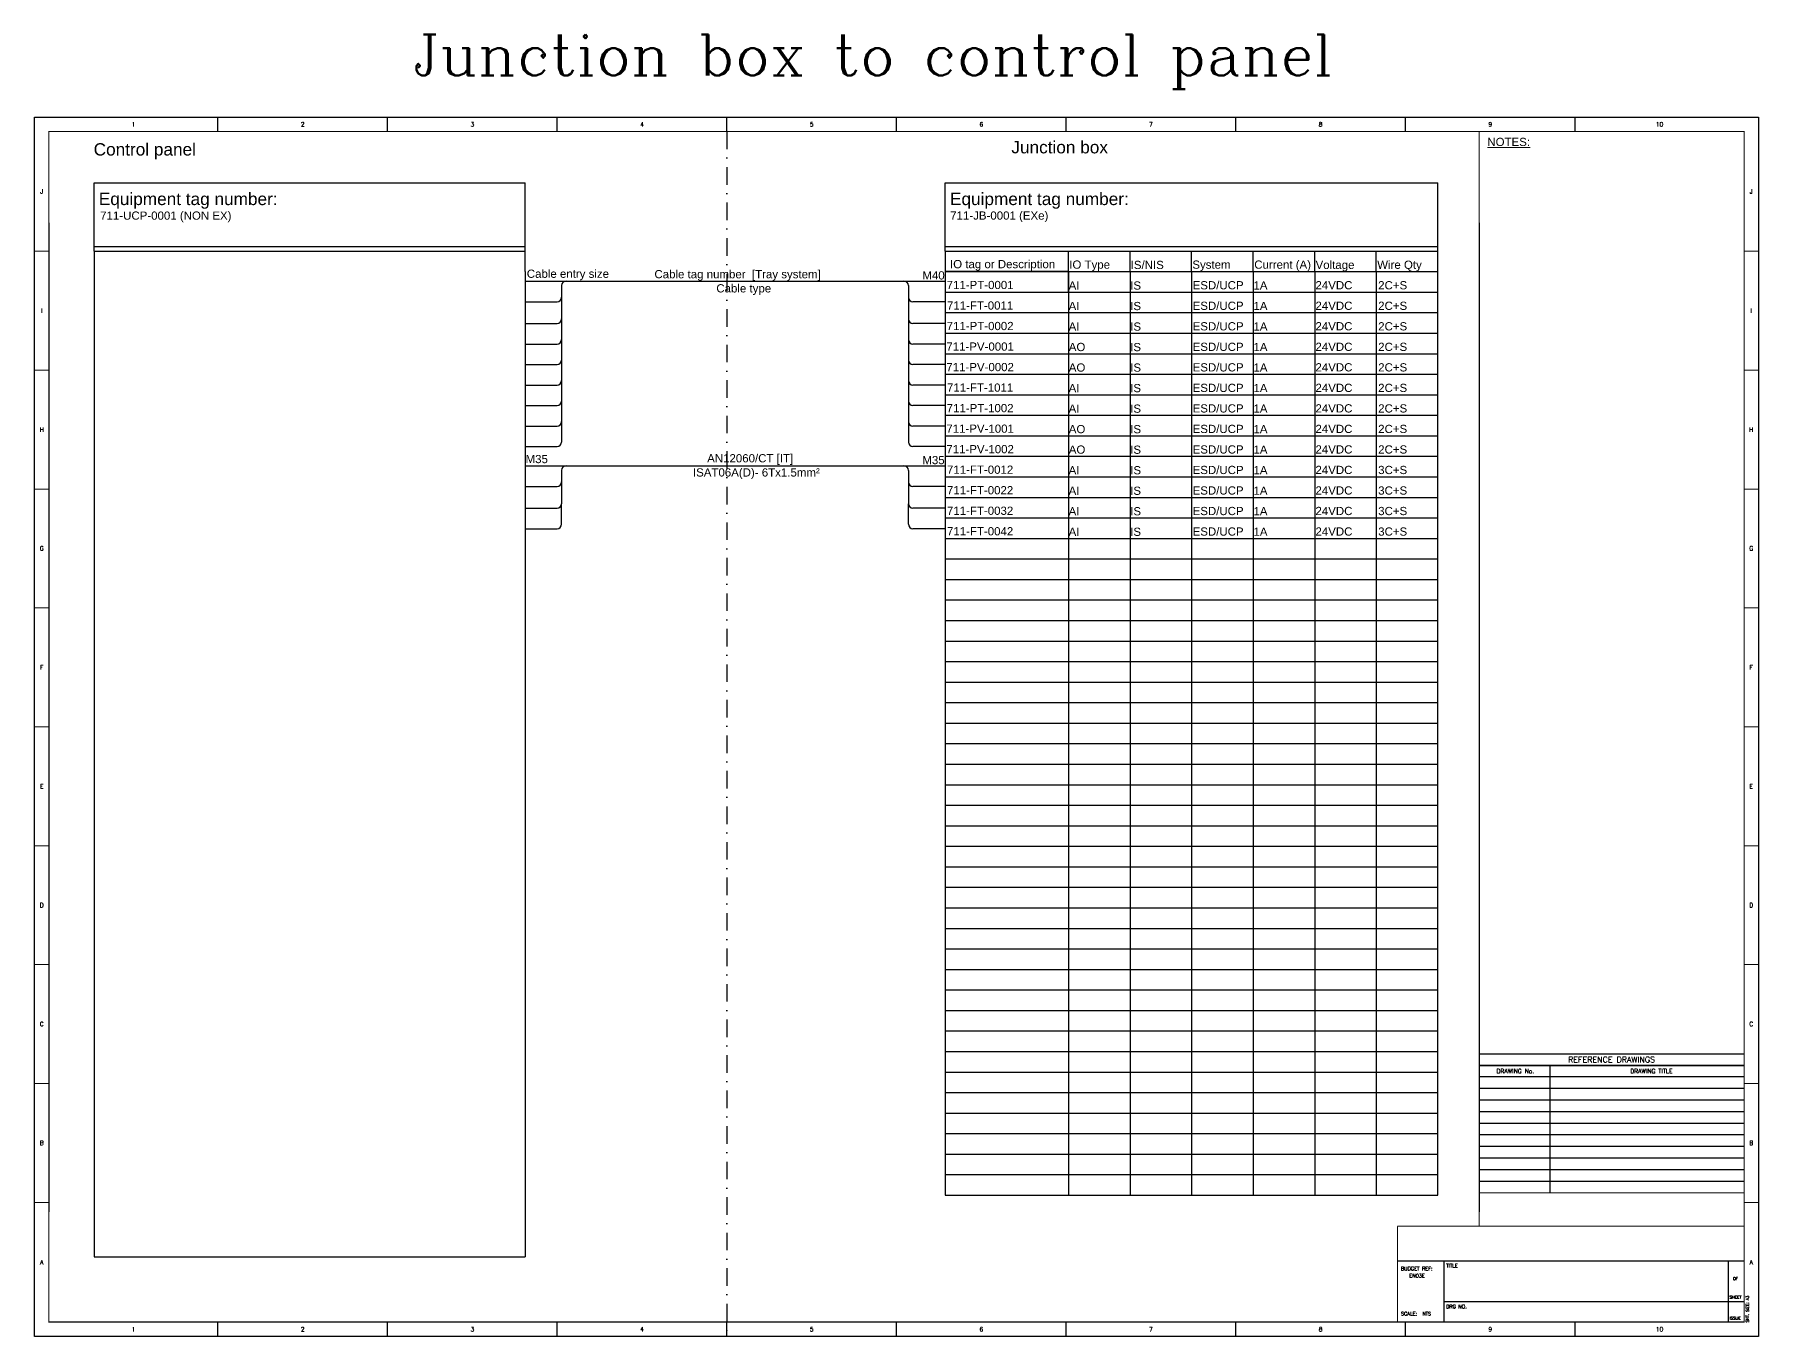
# Model space of a CAD drawing. Header units: millimetres. Extents: x 1546 to 3944, y 8323 to 8646.
# Drawn here: x 3029.4 to 3449.4, y 8323 to 8640.2 of the extents above; entities that cross this region are included whole.
import ezdxf
from ezdxf.enums import TextEntityAlignment as Align

# ---------------------------------------------------------------- set-up
doc = ezdxf.new("R2010")
doc.units = ezdxf.units.MM
doc.linetypes.add('DGN Style 4', pattern=[8.553394, 4.276697, -2.138348, 0, -2.138348])
for name, color, linetype in [('BORDER', 131, 'Continuous'), ('CABLE', 1, 'Continuous'), ('LOCATION', 4, 'Continuous')]:
    doc.layers.add(name, color=color, linetype=linetype)
doc.layers.add('Text', color=7, linetype='Continuous', lineweight=13)
doc.styles.add('Arial', font='arial.ttf', dxfattribs={"width": 0.9, "height": 225})
doc.styles.add('ROMANC', font='romanc.shx')
doc.styles.add('ROMANS', font='romans.shx', dxfattribs={"height": 3})

msp = doc.modelspace()

# ---------------------------------------------------------------- linework, layer by layer
for p, q in [((3074.05, 8616.51), (3074.05, 8620.05)), ((3115.37, 8616.51), (3115.37, 8620.05)), ((3156.7, 8616.51), (3156.7, 8620.05)), ((3198.03, 8616.51), (3198.03, 8620.05)), ((3239.36, 8616.51), (3239.36, 8620.05)), ((3280.69, 8616.51), (3280.69, 8620.05)), ((3322.02, 8616.51), (3322.02, 8620.05)), ((3363.35, 8616.51), (3363.35, 8620.05)), ((3404.68, 8616.51), (3404.68, 8620.05)), ((3074.05, 8322.97), (3074.05, 8326.51)), ((3115.37, 8322.97), (3115.37, 8326.51)), ((3156.7, 8322.97), (3156.7, 8326.51)), ((3198.03, 8322.97), (3198.03, 8326.51)), ((3239.36, 8322.97), (3239.36, 8326.51)), ((3280.69, 8322.97), (3280.69, 8326.51)), ((3322.02, 8322.97), (3322.02, 8326.51)), ((3363.35, 8322.97), (3363.35, 8326.51)), ((3404.68, 8322.97), (3404.68, 8326.51))]:
    msp.add_line(p, q)
at = {"linetype": 'ByBlock', "lineweight": 5}
for p, q in [((3029.36, 8587.37), (3032.89, 8587.37)), ((3445.83, 8587.37), (3449.36, 8587.37)), ((3029.36, 8558.41), (3032.89, 8558.41)), ((3445.83, 8558.41), (3449.36, 8558.41)), ((3029.36, 8529.44), (3032.89, 8529.44)), ((3445.83, 8529.44), (3449.36, 8529.44)), ((3029.36, 8500.48), (3032.89, 8500.48)), ((3445.83, 8500.48), (3449.36, 8500.48)), ((3029.36, 8471.51), (3032.89, 8471.51)), ((3445.83, 8471.51), (3449.36, 8471.51)), ((3029.36, 8442.54), (3032.89, 8442.54)), ((3445.83, 8442.54), (3449.36, 8442.54)), ((3029.36, 8413.58), (3032.89, 8413.58)), ((3445.83, 8413.58), (3449.36, 8413.58)), ((3029.36, 8384.61), (3032.89, 8384.61)), ((3445.83, 8384.61), (3449.36, 8384.61)), ((3029.36, 8355.65), (3032.89, 8355.65)), ((3445.83, 8355.65), (3449.36, 8355.65))]:
    msp.add_line(p, q, dxfattribs=at)
at = {"layer": 'BORDER', "linetype": 'DGN Style 4'}
msp.add_line((3198.03, 8616.51), (3198.03, 8322.97), dxfattribs=at)
at = {"layer": 'BORDER'}
for p, q in [((3043.89, 8604.06), (3148.89, 8604.06)), ((3043.89, 8587.41), (3043.89, 8604.06)), ((3148.89, 8587.41), (3148.89, 8604.06)), ((3251.25, 8587.41), (3251.25, 8604.06)), ((3251.25, 8604.06), (3371.25, 8604.06)), ((3371.25, 8582.41), (3371.25, 8604.06)), ((3032.89, 8594.26), (3032.89, 8353.35)), ((3381.29, 8594.26), (3381.29, 8353.35)), ((3043.89, 8587.41), (3058.89, 8587.41)), ((3043.89, 8587.41), (3058.89, 8587.41)), ((3043.89, 8587.41), (3043.89, 8577.41)), ((3043.89, 8587.41), (3043.89, 8582.41)), ((3118.89, 8588.51), (3148.89, 8588.51)), ((3118.89, 8587.41), (3148.89, 8587.41)), ((3148.89, 8582.41), (3148.89, 8587.41)), ((3251.25, 8588.51), (3371.25, 8588.51)), ((3251.25, 8587.41), (3251.25, 8577.41)), ((3251.25, 8587.41), (3251.25, 8582.41)), ((3281.25, 8582.41), (3281.25, 8587.41)), ((3296.25, 8582.41), (3296.25, 8587.41)), ((3311.25, 8582.41), (3311.25, 8587.41)), ((3326.25, 8582.41), (3326.25, 8587.41)), ((3326.25, 8582.41), (3326.25, 8587.41)), ((3326.25, 8587.41), (3356.25, 8587.41)), ((3341.25, 8582.41), (3341.25, 8587.41)), ((3356.25, 8582.41), (3356.25, 8587.41)), ((3356.25, 8587.41), (3371.25, 8587.41)), ((3371.25, 8357.41), (3371.25, 8587.41)), ((3043.89, 8582.41), (3043.89, 8577.41)), ((3148.89, 8582.41), (3148.89, 8342.41)), ((3251.25, 8582.41), (3266.25, 8582.41)), ((3281.25, 8582.41), (3251.25, 8582.41)), ((3251.25, 8582.41), (3251.25, 8577.41)), ((3266.25, 8582.41), (3281.25, 8582.41)), ((3281.25, 8582.41), (3296.25, 8582.41)), ((3281.25, 8582.41), (3281.25, 8357.41)), ((3281.25, 8577.41), (3281.25, 8582.41)), ((3296.25, 8582.41), (3311.25, 8582.41)), ((3296.25, 8582.41), (3296.25, 8357.41)), ((3311.25, 8582.41), (3326.25, 8582.41)), ((3311.25, 8582.41), (3311.25, 8357.41)), ((3326.25, 8582.41), (3326.25, 8357.41)), ((3326.25, 8582.41), (3326.25, 8357.41)), ((3326.25, 8582.41), (3356.25, 8582.41)), ((3341.25, 8582.41), (3341.25, 8357.41)), ((3356.25, 8582.41), (3356.25, 8357.41)), ((3356.25, 8582.41), (3371.25, 8582.41)), ((3043.89, 8577.41), (3043.89, 8342.41)), ((3251.25, 8577.41), (3266.25, 8577.41)), ((3251.25, 8577.41), (3281.25, 8577.41)), ((3251.25, 8577.41), (3251.25, 8357.41)), ((3281.25, 8577.41), (3341.25, 8577.41)), ((3281.25, 8577.41), (3341.25, 8577.41)), ((3326.25, 8577.41), (3356.25, 8577.41)), ((3356.25, 8577.41), (3371.25, 8577.41)), ((3251.25, 8572.41), (3281.25, 8572.41)), ((3281.25, 8572.41), (3341.25, 8572.41)), ((3281.25, 8572.41), (3341.25, 8572.41)), ((3326.25, 8572.41), (3356.25, 8572.41)), ((3356.25, 8572.41), (3371.25, 8572.41)), ((3251.25, 8567.41), (3281.25, 8567.41)), ((3281.25, 8567.41), (3341.25, 8567.41)), ((3281.25, 8567.41), (3341.25, 8567.41)), ((3326.25, 8567.41), (3356.25, 8567.41)), ((3326.25, 8567.41), (3356.25, 8567.41)), ((3356.25, 8567.41), (3371.25, 8567.41)), ((3251.25, 8562.41), (3281.25, 8562.41)), ((3281.25, 8562.41), (3341.25, 8562.41)), ((3281.25, 8562.41), (3341.25, 8562.41)), ((3326.25, 8562.41), (3356.25, 8562.41)), ((3356.25, 8562.41), (3371.25, 8562.41)), ((3251.25, 8557.41), (3281.25, 8557.41)), ((3281.25, 8557.41), (3341.25, 8557.41)), ((3281.25, 8557.41), (3341.25, 8557.41)), ((3326.25, 8557.41), (3356.25, 8557.41)), ((3356.25, 8557.41), (3371.25, 8557.41)), ((3251.25, 8552.41), (3281.25, 8552.41)), ((3281.25, 8552.41), (3341.25, 8552.41)), ((3281.25, 8552.41), (3341.25, 8552.41)), ((3326.25, 8552.41), (3356.25, 8552.41)), ((3356.25, 8552.41), (3371.25, 8552.41)), ((3251.25, 8547.41), (3281.25, 8547.41)), ((3281.25, 8547.41), (3341.25, 8547.41)), ((3281.25, 8547.41), (3341.25, 8547.41)), ((3326.25, 8547.41), (3356.25, 8547.41)), ((3356.25, 8547.41), (3371.25, 8547.41)), ((3251.25, 8542.41), (3281.25, 8542.41)), ((3281.25, 8542.41), (3341.25, 8542.41)), ((3281.25, 8542.41), (3341.25, 8542.41)), ((3326.25, 8542.41), (3356.25, 8542.41)), ((3356.25, 8542.41), (3371.25, 8542.41)), ((3356.25, 8542.41), (3371.25, 8542.41)), ((3251.25, 8537.41), (3281.25, 8537.41)), ((3281.25, 8537.41), (3341.25, 8537.41)), ((3281.25, 8537.41), (3341.25, 8537.41)), ((3326.25, 8537.41), (3356.25, 8537.41)), ((3356.25, 8537.41), (3371.25, 8537.41)), ((3251.25, 8532.41), (3281.25, 8532.41)), ((3281.25, 8532.41), (3341.25, 8532.41)), ((3281.25, 8532.41), (3341.25, 8532.41)), ((3326.25, 8532.41), (3356.25, 8532.41)), ((3356.25, 8532.41), (3371.25, 8532.41)), ((3251.25, 8527.41), (3281.25, 8527.41)), ((3281.25, 8527.41), (3341.25, 8527.41)), ((3281.25, 8527.41), (3341.25, 8527.41)), ((3326.25, 8527.41), (3356.25, 8527.41)), ((3356.25, 8527.41), (3371.25, 8527.41)), ((3251.25, 8522.41), (3281.25, 8522.41)), ((3281.25, 8522.41), (3341.25, 8522.41)), ((3281.25, 8522.41), (3341.25, 8522.41)), ((3326.25, 8522.41), (3356.25, 8522.41)), ((3356.25, 8522.41), (3371.25, 8522.41)), ((3251.25, 8517.41), (3281.25, 8517.41)), ((3281.25, 8517.41), (3341.25, 8517.41)), ((3281.25, 8517.41), (3341.25, 8517.41)), ((3326.25, 8517.41), (3356.25, 8517.41)), ((3356.25, 8517.41), (3371.25, 8517.41)), ((3251.25, 8512.41), (3266.25, 8512.41)), ((3266.25, 8512.41), (3326.25, 8512.41)), ((3326.25, 8512.41), (3356.25, 8512.41)), ((3356.25, 8512.41), (3371.25, 8512.41)), ((3251.25, 8507.41), (3266.25, 8507.41)), ((3266.25, 8507.41), (3326.25, 8507.41)), ((3326.25, 8507.41), (3356.25, 8507.41)), ((3356.25, 8507.41), (3371.25, 8507.41)), ((3251.25, 8502.41), (3266.25, 8502.41)), ((3266.25, 8502.41), (3326.25, 8502.41)), ((3326.25, 8502.41), (3356.25, 8502.41)), ((3356.25, 8502.41), (3371.25, 8502.41)), ((3251.25, 8497.41), (3266.25, 8497.41)), ((3266.25, 8497.41), (3326.25, 8497.41)), ((3326.25, 8497.41), (3356.25, 8497.41)), ((3356.25, 8497.41), (3371.25, 8497.41)), ((3251.25, 8492.41), (3266.25, 8492.41)), ((3266.25, 8492.41), (3326.25, 8492.41)), ((3326.25, 8492.41), (3356.25, 8492.41)), ((3356.25, 8492.41), (3371.25, 8492.41)), ((3251.25, 8487.41), (3266.25, 8487.41)), ((3266.25, 8487.41), (3326.25, 8487.41)), ((3326.25, 8487.41), (3356.25, 8487.41)), ((3356.25, 8487.41), (3371.25, 8487.41)), ((3251.25, 8482.41), (3266.25, 8482.41)), ((3266.25, 8482.41), (3326.25, 8482.41)), ((3326.25, 8482.41), (3356.25, 8482.41)), ((3356.25, 8482.41), (3371.25, 8482.41)), ((3251.25, 8477.41), (3266.25, 8477.41)), ((3266.25, 8477.41), (3326.25, 8477.41)), ((3326.25, 8477.41), (3356.25, 8477.41)), ((3356.25, 8477.41), (3371.25, 8477.41)), ((3251.25, 8472.41), (3266.25, 8472.41)), ((3266.25, 8472.41), (3326.25, 8472.41)), ((3326.25, 8472.41), (3356.25, 8472.41)), ((3356.25, 8472.41), (3371.25, 8472.41)), ((3251.25, 8467.41), (3266.25, 8467.41)), ((3266.25, 8467.41), (3326.25, 8467.41)), ((3326.25, 8467.41), (3356.25, 8467.41)), ((3356.25, 8467.41), (3371.25, 8467.41)), ((3251.25, 8462.41), (3266.25, 8462.41)), ((3266.25, 8462.41), (3326.25, 8462.41)), ((3326.25, 8462.41), (3356.25, 8462.41)), ((3356.25, 8462.41), (3371.25, 8462.41)), ((3251.25, 8457.41), (3266.25, 8457.41)), ((3266.25, 8457.41), (3326.25, 8457.41)), ((3326.25, 8457.41), (3356.25, 8457.41)), ((3356.25, 8457.41), (3371.25, 8457.41)), ((3251.25, 8452.41), (3266.25, 8452.41)), ((3251.25, 8452.41), (3266.25, 8452.41)), ((3266.25, 8452.41), (3326.25, 8452.41)), ((3266.25, 8452.41), (3326.25, 8452.41)), ((3326.25, 8452.41), (3356.25, 8452.41)), ((3356.25, 8452.41), (3371.25, 8452.41)), ((3251.25, 8447.41), (3266.25, 8447.41)), ((3266.25, 8447.41), (3326.25, 8447.41)), ((3326.25, 8447.41), (3356.25, 8447.41)), ((3356.25, 8447.41), (3371.25, 8447.41)), ((3251.25, 8442.41), (3266.25, 8442.41)), ((3266.25, 8442.41), (3326.25, 8442.41)), ((3326.25, 8442.41), (3356.25, 8442.41)), ((3356.25, 8442.41), (3371.25, 8442.41)), ((3251.25, 8437.41), (3266.25, 8437.41)), ((3266.25, 8437.41), (3326.25, 8437.41)), ((3326.25, 8437.41), (3356.25, 8437.41)), ((3356.25, 8437.41), (3371.25, 8437.41)), ((3251.25, 8432.41), (3266.25, 8432.41)), ((3266.25, 8432.41), (3326.25, 8432.41)), ((3326.25, 8432.41), (3356.25, 8432.41)), ((3356.25, 8432.41), (3371.25, 8432.41)), ((3251.25, 8427.41), (3266.25, 8427.41)), ((3266.25, 8427.41), (3326.25, 8427.41)), ((3326.25, 8427.41), (3356.25, 8427.41)), ((3356.25, 8427.41), (3371.25, 8427.41)), ((3251.25, 8422.41), (3266.25, 8422.41)), ((3266.25, 8422.41), (3326.25, 8422.41)), ((3326.25, 8422.41), (3356.25, 8422.41)), ((3356.25, 8422.41), (3371.25, 8422.41)), ((3251.25, 8417.41), (3266.25, 8417.41)), ((3266.25, 8417.41), (3326.25, 8417.41)), ((3326.25, 8417.41), (3356.25, 8417.41)), ((3356.25, 8417.41), (3371.25, 8417.41)), ((3251.25, 8412.41), (3266.25, 8412.41)), ((3266.25, 8412.41), (3326.25, 8412.41)), ((3326.25, 8412.41), (3356.25, 8412.41)), ((3356.25, 8412.41), (3371.25, 8412.41)), ((3251.25, 8407.41), (3266.25, 8407.41)), ((3266.25, 8407.41), (3326.25, 8407.41)), ((3326.25, 8407.41), (3356.25, 8407.41)), ((3356.25, 8407.41), (3371.25, 8407.41)), ((3251.25, 8402.41), (3266.25, 8402.41)), ((3266.25, 8402.41), (3326.25, 8402.41)), ((3326.25, 8402.41), (3356.25, 8402.41)), ((3356.25, 8402.41), (3371.25, 8402.41)), ((3251.25, 8397.41), (3266.25, 8397.41)), ((3251.25, 8397.41), (3266.25, 8397.41)), ((3266.25, 8397.41), (3326.25, 8397.41)), ((3266.25, 8397.41), (3326.25, 8397.41)), ((3326.25, 8397.41), (3356.25, 8397.41)), ((3356.25, 8397.41), (3371.25, 8397.41)), ((3251.25, 8392.41), (3266.25, 8392.41)), ((3266.25, 8392.41), (3326.25, 8392.41)), ((3326.25, 8392.41), (3356.25, 8392.41)), ((3326.25, 8392.41), (3356.25, 8392.41)), ((3356.25, 8392.41), (3371.25, 8392.41)), ((3381.29, 8391.85), (3445.83, 8391.85)), ((3251.25, 8387.41), (3266.25, 8387.41)), ((3266.25, 8387.41), (3326.25, 8387.41)), ((3326.25, 8387.41), (3356.25, 8387.41)), ((3356.25, 8387.41), (3371.25, 8387.41)), ((3381.29, 8389.03), (3445.83, 8389.03)), ((3445.83, 8389.03), (3381.29, 8389.03)), ((3398.6, 8357.94), (3398.6, 8389.03)), ((3445.83, 8386.2), (3381.29, 8386.2)), ((3445.83, 8383.38), (3381.29, 8383.38)), ((3251.25, 8382.41), (3266.25, 8382.41)), ((3266.25, 8382.41), (3326.25, 8382.41)), ((3326.25, 8382.41), (3356.25, 8382.41)), ((3356.25, 8382.41), (3371.25, 8382.41)), ((3445.83, 8380.55), (3381.29, 8380.55)), ((3251.25, 8377.41), (3266.25, 8377.41)), ((3266.25, 8377.41), (3326.25, 8377.41)), ((3326.25, 8377.41), (3356.25, 8377.41)), ((3356.25, 8377.41), (3371.25, 8377.41)), ((3445.83, 8377.73), (3381.29, 8377.73)), ((3445.83, 8374.9), (3381.29, 8374.9)), ((3251.25, 8372.41), (3266.25, 8372.41)), ((3266.25, 8372.41), (3326.25, 8372.41)), ((3326.25, 8372.41), (3356.25, 8372.41)), ((3356.25, 8372.41), (3371.25, 8372.41)), ((3445.83, 8372.07), (3381.29, 8372.07)), ((3251.25, 8367.41), (3266.25, 8367.41)), ((3266.25, 8367.41), (3326.25, 8367.41)), ((3326.25, 8367.41), (3356.25, 8367.41)), ((3356.25, 8367.41), (3371.25, 8367.41)), ((3445.83, 8369.25), (3381.29, 8369.25)), ((3445.83, 8366.42), (3381.29, 8366.42)), ((3251.25, 8362.41), (3266.25, 8362.41)), ((3266.25, 8362.41), (3326.25, 8362.41)), ((3326.25, 8362.41), (3356.25, 8362.41)), ((3356.25, 8362.41), (3371.25, 8362.41)), ((3445.83, 8363.6), (3381.29, 8363.6)), ((3445.83, 8360.77), (3381.29, 8360.77)), ((3251.25, 8357.41), (3266.25, 8357.41)), ((3266.25, 8357.41), (3326.25, 8357.41)), ((3326.25, 8357.41), (3356.25, 8357.41)), ((3326.25, 8357.41), (3356.25, 8357.41)), ((3356.25, 8357.41), (3371.25, 8357.41)), ((3043.89, 8342.41), (3058.89, 8342.41)), ((3058.89, 8342.41), (3118.89, 8342.41)), ((3118.89, 8342.41), (3148.89, 8342.41)), ((3445.83, 8341.34), (3361.4, 8341.34)), ((3372.82, 8326.51), (3372.82, 8341.34)), ((3441.94, 8341.34), (3441.94, 8326.51)), ((3445.83, 8331.45), (3372.82, 8331.45)), ((3441.94, 8331.45), (3441.94, 8326.51))]:
    msp.add_line(p, q, dxfattribs=at)
msp.add_lwpolyline([(3029.36, 8620.05), (3449.36, 8620.05), (3449.36, 8322.97), (3029.36, 8322.97)], close=True, dxfattribs=at)
at = {"layer": 'BORDER', "const_width": 0.247}
msp.add_lwpolyline([(3445.83, 8616.51), (3032.89, 8616.51), (3032.89, 8326.51), (3445.83, 8326.51)], close=True, dxfattribs=at)
for points in [[(3381.29, 8349.82), (3381.29, 8616.51)], [(3381.29, 8357.94), (3445.83, 8357.94)], [(3361.4, 8326.51), (3361.4, 8349.82)], [(3361.4, 8349.82), (3445.83, 8349.82)]]:
    msp.add_lwpolyline(points, dxfattribs=at)
at = {"layer": 'CABLE', "color": 0}
for p, q in [((3148.89, 8580.09), (3244.56, 8580.09)), ((3148.89, 8580.09), (3207.51, 8580.09)), ((3157.76, 8578.99), (3157.76, 8570.8)), ((3242.26, 8578.99), (3242.26, 8570.8)), ((3244.56, 8580.09), (3251.25, 8580.09)), ((3148.8, 8575.05), (3156.66, 8575.05)), ((3251.23, 8575.05), (3243.36, 8575.05)), ((3148.8, 8570.09), (3148.89, 8570.09)), ((3148.8, 8569.76), (3156.66, 8569.76)), ((3157.76, 8570.8), (3157.76, 8540.86)), ((3242.26, 8570.8), (3242.26, 8540.86)), ((3251.23, 8569.76), (3243.36, 8569.76)), ((3356.15, 8570.09), (3356.25, 8570.09)), ((3148.8, 8564.76), (3156.66, 8564.76)), ((3251.23, 8564.76), (3243.36, 8564.76)), ((3148.8, 8559.76), (3156.66, 8559.76)), ((3251.23, 8559.76), (3243.36, 8559.76)), ((3148.8, 8554.76), (3156.66, 8554.76)), ((3251.23, 8554.76), (3243.36, 8554.76)), ((3148.8, 8549.76), (3156.66, 8549.76)), ((3251.23, 8549.76), (3243.36, 8549.76)), ((3148.8, 8544.76), (3156.66, 8544.76)), ((3251.23, 8544.76), (3243.36, 8544.76)), ((3148.8, 8539.76), (3156.66, 8539.76)), ((3251.23, 8539.76), (3243.36, 8539.76)), ((3148.89, 8535.09), (3244.56, 8535.09)), ((3148.89, 8535.09), (3207.51, 8535.09)), ((3244.56, 8535.09), (3251.25, 8535.09)), ((3157.76, 8533.99), (3157.76, 8525.8)), ((3242.26, 8533.99), (3242.26, 8525.8)), ((3148.8, 8530.05), (3156.66, 8530.05)), ((3251.23, 8530.05), (3243.36, 8530.05)), ((3148.8, 8524.76), (3156.66, 8524.76)), ((3157.76, 8520.86), (3157.76, 8525.8)), ((3242.26, 8520.86), (3242.26, 8525.86)), ((3251.23, 8524.76), (3243.36, 8524.76)), ((3148.8, 8519.76), (3156.66, 8519.76)), ((3251.23, 8519.76), (3243.36, 8519.76))]:
    msp.add_line(p, q, dxfattribs=at)
for centre, start, end in [((3158.86, 8578.99), 90, 180), ((3241.16, 8578.99), 0, 90), ((3156.66, 8576.15), 270, 0), ((3243.36, 8576.15), 180, 270), ((3156.66, 8570.86), 270, 0), ((3243.36, 8570.86), 180, 270), ((3156.66, 8565.86), 270, 0), ((3243.36, 8565.86), 180, 270), ((3156.66, 8560.86), 270, 0), ((3243.36, 8560.86), 180, 270), ((3156.66, 8555.86), 270, 0), ((3243.36, 8555.86), 180, 270), ((3156.66, 8550.86), 270, 0), ((3243.36, 8550.86), 180, 270), ((3156.66, 8545.86), 270, 0), ((3243.36, 8545.86), 180, 270), ((3156.66, 8540.86), 270, 0), ((3243.36, 8540.86), 180, 270), ((3158.86, 8533.99), 90, 180), ((3241.16, 8533.99), 0, 90), ((3156.66, 8531.15), 270, 0), ((3243.36, 8531.15), 180, 270), ((3156.66, 8525.86), 270, 0), ((3243.36, 8525.86), 180, 270), ((3156.66, 8520.86), 270, 0), ((3243.36, 8520.86), 180, 270)]:
    msp.add_arc(centre, 1.1, start, end, dxfattribs=at)
at = {"layer": 'LOCATION', "ltscale": 0.2}
for p, q in [((3043.89, 8588.51), (3118.89, 8588.51)), ((3043.89, 8587.41), (3118.89, 8587.41)), ((3251.25, 8587.41), (3326.25, 8587.41))]:
    msp.add_line(p, q, dxfattribs=at)

# ---------------------------------------------------------------- texts
at = {"linetype": 'ByBlock', "lineweight": -2, "style": 'ROMANS'}
for s, p in [('1', (3053.47, 8618.28)), ('2', (3094.71, 8618.28)), ('3', (3136.04, 8618.28)), ('4', (3177.37, 8618.28)), ('5', (3218.7, 8618.28)), ('6', (3260.03, 8618.28)), ('7', (3301.35, 8618.28)), ('8', (3342.68, 8618.28)), ('9', (3384.01, 8618.28)), ('10', (3425.25, 8618.28)), ('J', (3031.13, 8601.94)), ('J', (3447.59, 8601.94)), ('I', (3031.13, 8572.89)), ('I', (3447.59, 8572.89)), ('H', (3031.13, 8543.92)), ('H', (3447.59, 8543.92)), ('G', (3031.13, 8514.96)), ('G', (3447.59, 8514.96)), ('F', (3031.13, 8485.99)), ('F', (3447.59, 8485.99)), ('E', (3031.13, 8457.03)), ('E', (3447.59, 8457.03)), ('D', (3031.13, 8428.06)), ('D', (3447.59, 8428.06)), ('C', (3031.13, 8399.1)), ('C', (3447.59, 8399.1)), ('B', (3031.13, 8370.13)), ('B', (3447.59, 8370.13)), ('A', (3031.13, 8341.08)), ('A', (3447.59, 8341.08)), ('1', (3053.47, 8324.74)), ('2', (3094.71, 8324.74)), ('3', (3136.04, 8324.74)), ('4', (3177.37, 8324.74)), ('5', (3218.7, 8324.74)), ('6', (3260.03, 8324.74)), ('7', (3301.35, 8324.74)), ('8', (3342.68, 8324.74)), ('9', (3384.01, 8324.74)), ('10', (3425.25, 8324.74))]:
    msp.add_text(s, height=1.06, dxfattribs=at).set_placement(p, align=Align.MIDDLE_CENTER)
at = {"layer": 'BORDER', "color": 7, "ltscale": 0.25, "style": 'ROMANC'}
msp.add_text('Junction box to control panel', height=10, dxfattribs=at).set_placement((3121.57, 8640.17), align=Align.TOP_LEFT)
at = {"layer": 'BORDER'}
for s, height, style, p in [('DRAWING No.', 1.0597, 'ROMANS', (3390.13, 8387.62)), ('REFERENCE DRAWINGS', 1.413, 'ROMANC', (3413.56, 8390.44)), ('DRAWING TITLE', 1.0597, 'ROMANS', (3423.28, 8387.62))]:
    msp.add_text(s, height=height, dxfattribs=dict(at, style=style)).set_placement(p, align=Align.MIDDLE)
for s, height, style, p in [('BUDGET REF:', 0.8831, 'ROMANC', (3362.24, 8339.08)), ('EN03E', 0.883, 'ROMANC', (3364.3, 8337.33)), ('TITLE', 0.883, 'ROMANC', (3373.25, 8339.76)), ('SCALE:', 0.883, 'ROMANC', (3362.24, 8328.09)), ('DRG NO.', 0.883, 'ROMANC', (3373.25, 8329.84)), ('ISSUE', 0.706, 'ROMANS', (3442.3, 8327.09))]:
    msp.add_text(s, height=height, dxfattribs=dict(at, style=style)).set_placement(p)
at = {"layer": 'BORDER', "style": 'ROMANS'}
for s, p in [('OF', (3443.76, 8336.71)), ('SHEET', (3443.76, 8332.21))]:
    msp.add_text(s, height=0.706, dxfattribs=at).set_placement(p, align=Align.CENTER)
msp.add_text('SHT. SIZE: A3', height=0.7065, rotation=90, dxfattribs=at).set_placement((3446.29, 8326.41), align=Align.TOP_LEFT)
at = {"layer": 'BORDER', "ltscale": 0.25, "style": 'ROMANC', "width": 0.9}
msp.add_text('NTS', height=0.883, dxfattribs=at).set_placement((3367.54, 8328.09))
at = {"layer": 'CABLE', "color": 3, "style": 'Arial'}
for s, p in [('Cable entry size', (3159.31, 8581.89)), ('Cable tag number  [Tray system]', (3200.65, 8581.78)), ('M40', (3248.38, 8581.49)), ('M35', (3151.72, 8536.74)), ('AN12060/CT [IT]', (3203.72, 8536.93)), ('M35', (3248.38, 8536.49))]:
    msp.add_text(s, height=2, dxfattribs=at).set_placement(p, align=Align.MIDDLE_CENTER)
at = {"layer": 'CABLE', "color": 2, "style": 'Arial'}
for s, p in [('Cable type', (3202.15, 8577.33)), ('ISAT06A(D)- 6Tx1.5mm²', (3205.22, 8532.48))]:
    msp.add_text(s, height=2, dxfattribs=at).set_placement(p, align=Align.CENTER)
at = {"layer": 'Text', "style": 'Arial'}
for s, height, p in [('Junction box', 3, (3279.11, 8612.77)), ('Control panel', 3, (3056.24, 8611.81)), ('Equipment tag number:', 3, (3066.81, 8599.74)), ('Equipment tag number:', 3, (3274.17, 8599.74)), ('711-UCP-0001 (NON EX)', 2, (3061.36, 8595.8)), ('711-JB-0001 (EXe)', 2, (3264.4, 8595.82)), ('IO tag or Description', 2, (3265.21, 8583.98)), ('IO Type', 2, (3286.42, 8583.82)), ('IS/NIS', 2, (3300.45, 8584.08)), ('System', 2, (3316.09, 8583.82)), ('Current (A)', 2, (3333.43, 8583.86)), ('Voltage ', 2, (3346.58, 8583.81)), ('Wire Qty', 2, (3361.9, 8583.83)), ('711-PT-0001', 2, (3259.73, 8579.15)), ('AI', 2, (3282.62, 8579.02)), ('IS', 2, (3297.62, 8579.02)), ('ESD/UCP', 2, (3317.71, 8579.12)), ('1A', 2, (3328.03, 8579.04)), ('24VDC', 2, (3345.93, 8579.09)), ('2C+S', 2, (3360.24, 8579.08)), ('711-FT-0011', 2, (3259.73, 8574.15)), ('AI', 2, (3282.62, 8574.02)), ('IS', 2, (3297.62, 8574.02)), ('ESD/UCP', 2, (3317.71, 8574.12)), ('1A', 2, (3328.03, 8574.04)), ('24VDC', 2, (3345.93, 8574.09)), ('2C+S', 2, (3360.24, 8574.08)), ('711-PT-0002', 2, (3259.73, 8569.15)), ('AI', 2, (3282.62, 8569.02)), ('IS', 2, (3297.62, 8569.02)), ('ESD/UCP', 2, (3317.71, 8569.12)), ('1A', 2, (3328.03, 8569.04)), ('24VDC', 2, (3345.93, 8569.09)), ('2C+S', 2, (3360.24, 8569.08)), ('711-PV-0001', 2, (3259.73, 8564.15)), ('AO', 2, (3283.35, 8564.04)), ('IS', 2, (3297.62, 8564.02)), ('ESD/UCP', 2, (3317.71, 8564.12)), ('1A', 2, (3328.03, 8564.04)), ('24VDC', 2, (3345.93, 8564.09)), ('2C+S', 2, (3360.24, 8564.08)), ('711-PV-0002', 2, (3259.73, 8559.15)), ('AO', 2, (3283.35, 8559.04)), ('IS', 2, (3297.62, 8559.02)), ('ESD/UCP', 2, (3317.71, 8559.12)), ('1A', 2, (3328.03, 8559.04)), ('24VDC', 2, (3345.93, 8559.09)), ('2C+S', 2, (3360.24, 8559.08)), ('711-FT-1011', 2, (3259.73, 8554.15)), ('AI', 2, (3282.62, 8554.02)), ('IS', 2, (3297.62, 8554.02)), ('ESD/UCP', 2, (3317.71, 8554.12)), ('1A', 2, (3328.03, 8554.04)), ('24VDC', 2, (3345.93, 8554.09)), ('2C+S', 2, (3360.24, 8554.08)), ('711-PT-1002', 2, (3259.73, 8549.15)), ('AI', 2, (3282.62, 8549.02)), ('IS', 2, (3297.62, 8549.02)), ('ESD/UCP', 2, (3317.71, 8549.12)), ('1A', 2, (3328.03, 8549.04)), ('24VDC', 2, (3345.93, 8549.09)), ('2C+S', 2, (3360.24, 8549.08)), ('711-PV-1001', 2, (3259.73, 8544.15)), ('AO', 2, (3283.35, 8544.04)), ('IS', 2, (3297.62, 8544.02)), ('ESD/UCP', 2, (3317.71, 8544.12)), ('1A', 2, (3328.03, 8544.04)), ('24VDC', 2, (3345.93, 8544.09)), ('2C+S', 2, (3360.24, 8544.08)), ('711-PV-1002', 2, (3259.73, 8539.15)), ('AO', 2, (3283.35, 8539.04)), ('IS', 2, (3297.62, 8539.02)), ('ESD/UCP', 2, (3317.71, 8539.12)), ('1A', 2, (3328.03, 8539.04)), ('24VDC', 2, (3345.93, 8539.09)), ('2C+S', 2, (3360.24, 8539.08)), ('711-FT-0012', 2, (3259.73, 8534.15)), ('AI', 2, (3282.62, 8534.02)), ('IS', 2, (3297.62, 8534.02)), ('ESD/UCP', 2, (3317.71, 8534.12)), ('1A', 2, (3328.03, 8534.04)), ('24VDC', 2, (3345.93, 8534.09)), ('3C+S', 2, (3360.24, 8534.08)), ('711-FT-0022', 2, (3259.73, 8529.15)), ('AI', 2, (3282.62, 8529.02)), ('IS', 2, (3297.62, 8529.02)), ('ESD/UCP', 2, (3317.71, 8529.12)), ('1A', 2, (3328.03, 8529.04)), ('24VDC', 2, (3345.93, 8529.09)), ('3C+S', 2, (3360.24, 8529.08)), ('711-FT-0032', 2, (3259.73, 8524.15)), ('AI', 2, (3282.62, 8524.02)), ('IS', 2, (3297.62, 8524.02)), ('ESD/UCP', 2, (3317.71, 8524.12)), ('1A', 2, (3328.03, 8524.04)), ('24VDC', 2, (3345.93, 8524.09)), ('3C+S', 2, (3360.24, 8524.08)), ('711-FT-0042', 2, (3259.73, 8519.15)), ('AI', 2, (3282.62, 8519.02)), ('IS', 2, (3297.62, 8519.02)), ('ESD/UCP', 2, (3317.71, 8519.12)), ('1A', 2, (3328.03, 8519.04)), ('24VDC', 2, (3345.93, 8519.09)), ('3C+S', 2, (3360.24, 8519.08))]:
    msp.add_text(s, height=height, dxfattribs=at).set_placement(p, align=Align.MIDDLE)
at = {"layer": 'Text', "color": 7, "linetype": 'Continuous', "lineweight": 13, "style": 'Arial'}
msp.add_text('%%UNOTES:', height=2, dxfattribs=at).set_placement((3383.3, 8613))

doc.saveas('drawing.dxf')
